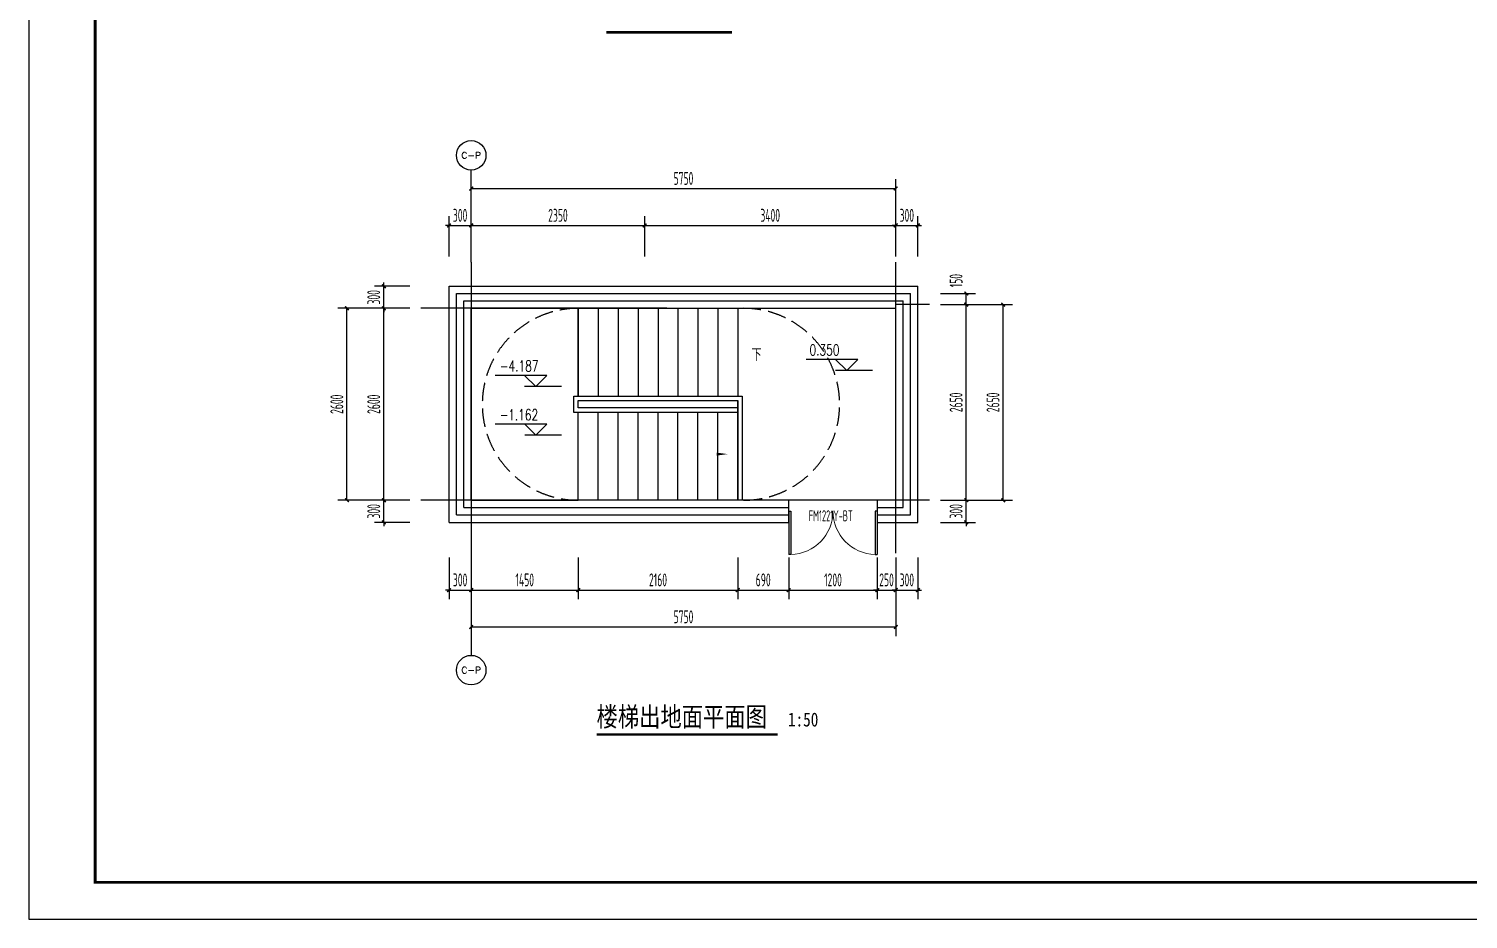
# Model space of a CAD drawing. Extents: x -473190 to 2138458, y -81875 to 2633646.
# Drawn here: x 1264213 to 1283708, y -81875 to -69809 of the extents above; entities that cross this region are included whole.
import ezdxf
from ezdxf.enums import TextEntityAlignment as Align

# ---------------------------------------------------------------- set-up
doc = ezdxf.new("R2010")
doc.units = 0
doc.header["$LTSCALE"] = 1000
doc.linetypes.add('DASH', pattern=[0.35, 0.25, -0.1])
doc.linetypes.add('DOTE', pattern=[2.42, 2, -0.2, 0.02, -0.2])
for name, color, linetype in [('A-DIM_SYMB', 3, 'Continuous'), ('A-PUB_TEXT', 7, 'Continuous'), ('A-STAIR', 3, 'Continuous'), ('AXIS', 3, 'Continuous'), ('AXIS_TEXT', 7, 'Continuous'), ('CURTWALL', 4, 'Continuous'), ('DIM_SYMB', 3, 'Continuous'), ('DOOR_FIRE', 4, 'Continuous'), ('DOOR_FIRE_TEXT', 7, 'Continuous'), ('DOTE', 1, 'DOTE'), ('ECA_TK', 7, 'Continuous'), ('PUB_DIM', 3, 'Continuous'), ('PUB_TEXT', 7, 'Continuous'), ('STAIR', 2, 'Continuous'), ('tk', 7, 'Continuous')]:
    doc.layers.add(name, color=color, linetype=linetype)
doc.styles.add('_TCH_AXIS', font='COMPLEX', dxfattribs={"bigfont": 'GBCBIG'})
doc.styles.add('_TCH_DIM', font='SIMPLEX', dxfattribs={"bigfont": 'GBCBIG'})
doc.styles.add('_TCH_DIM_T3', font='tssdeng.shx', dxfattribs={"width": 0.564706, "bigfont": '@@@tssdchn.shx'})
doc.styles.add('_TCH_WINDOW', font='tssdeng.shx', dxfattribs={"width": 0.8, "height": 3.5, "bigfont": 'tssdchn.shx'})
doc.styles.add('COMPLEX', font='COMPLEX.shx', dxfattribs={"width": 0.65})
doc.styles.add('TYDG_01', font='', dxfattribs={"width": 0.8})
doc.styles.get('TYDG_01').set_extended_font_data('SimSun')
doc.dimstyles.new('_TCH_ARCH&&50', dxfattribs={"dimtxt": 175, "dimasz": 50, "dimexe": 125, "dimexo": 150, "dimgap": 50, "dimtad": 1, "dimdec": 0, "dimzin": 0, "dimdsep": 46, "dimtxsty": '_TCH_DIM_T3', "dimblk": 'ARCHTICK', "dimcen": 0.09, "dimclrt": 7, "dimazin": 2, "dimtfac": 1, "dimtdec": 0, "dimtix": 1, "dimtmove": 2, "dimatfit": 3, "dimfxl": 0, "dimtolj": 1, "dimtzin": 0, "dimarcsym": 0})

# ---------------------------------------------------------------- blocks, each defined once
blk = doc.blocks.new('10B_A1E图框')
at = {"layer": 'ECA_TK'}
blk.add_lwpolyline([(0, 0), (841, 0), (841, 594), (0, 594)], close=True, dxfattribs=at)
at = {"layer": 'ECA_TK', "const_width": 0.8}
blk.add_lwpolyline([(831, 10), (831, 584), (18, 584), (18, 10)], close=True, dxfattribs=at)
blk = doc.blocks.new('_ArchTick')
at = {"color": 0, "linetype": 'ByBlock', "const_width": 0.4}
blk.add_lwpolyline([(-0.5, -0.5), (0.5, 0.5)], dxfattribs=at)
blk = doc.blocks.new('*D2506')
at = {"layer": 'Defpoints', "color": 0, "transparency": 16777216}
for p in [(1270205, -76915), (1275955, -76915), (1275955, -77915)]:
    blk.add_point(p, dxfattribs=at)
at = {"layer": 'PUB_DIM', "color": 0, "lineweight": -2, "transparency": 16777216}
for p, q in [((1270205, -77065), (1270205, -78040)), ((1275955, -77065), (1275955, -78040)), ((1270205, -77915), (1275955, -77915))]:
    blk.add_line(p, q, dxfattribs=at)
at = {"layer": 'PUB_DIM', "color": 0, "lineweight": -2, "transparency": 16777216, "xscale": 50, "yscale": 50, "zscale": 50, "rotation": 180}
blk.add_blockref('_ArchTick', (1270205, -77915), dxfattribs=at)
at = {"layer": 'PUB_DIM', "color": 0, "lineweight": -2, "transparency": 16777216, "xscale": 50, "yscale": 50, "zscale": 50}
blk.add_blockref('_ArchTick', (1275955, -77915), dxfattribs=at)
at = {"layer": 'PUB_DIM', "color": 7, "transparency": 16777216, "insert": (1273080, -77777), "char_height": 175, "attachment_point": 5, "style": '_TCH_DIM_T3'}
blk.add_mtext('\\A1;5750', dxfattribs=at)
blk = doc.blocks.new('*D2507')
at = {"layer": 'Defpoints', "color": 0, "transparency": 16777216}
for p in [(1269905, -76825), (1270205, -76825), (1270205, -77415)]:
    blk.add_point(p, dxfattribs=at)
at = {"layer": 'PUB_DIM', "color": 0, "lineweight": -2, "transparency": 16777216}
for p, q in [((1269905, -76975), (1269905, -77540)), ((1270205, -76975), (1270205, -77540)), ((1269905, -77415), (1269855, -77415)), ((1269905, -77415), (1270205, -77415)), ((1270205, -77415), (1270255, -77415))]:
    blk.add_line(p, q, dxfattribs=at)
at = {"layer": 'PUB_DIM', "color": 0, "lineweight": -2, "transparency": 16777216, "xscale": 50, "yscale": 50, "zscale": 50}
blk.add_blockref('_ArchTick', (1269905, -77415), dxfattribs=at)
at = {"layer": 'PUB_DIM', "color": 0, "lineweight": -2, "transparency": 16777216, "xscale": 50, "yscale": 50, "zscale": 50, "rotation": 180}
blk.add_blockref('_ArchTick', (1270205, -77415), dxfattribs=at)
at = {"layer": 'PUB_DIM', "color": 7, "transparency": 16777216, "insert": (1270055, -77277), "char_height": 175, "attachment_point": 5, "style": '_TCH_DIM_T3'}
blk.add_mtext('\\A1;300', dxfattribs=at)
blk = doc.blocks.new('*D2508')
at = {"layer": 'Defpoints', "color": 0, "transparency": 16777216}
for p in [(1270205, -76825), (1271655, -76825), (1271655, -77415)]:
    blk.add_point(p, dxfattribs=at)
at = {"layer": 'PUB_DIM', "color": 0, "lineweight": -2, "transparency": 16777216}
for p, q in [((1270205, -76975), (1270205, -77540)), ((1271655, -76975), (1271655, -77540)), ((1270205, -77415), (1271655, -77415))]:
    blk.add_line(p, q, dxfattribs=at)
at = {"layer": 'PUB_DIM', "color": 0, "lineweight": -2, "transparency": 16777216, "xscale": 50, "yscale": 50, "zscale": 50, "rotation": 180}
blk.add_blockref('_ArchTick', (1270205, -77415), dxfattribs=at)
at = {"layer": 'PUB_DIM', "color": 0, "lineweight": -2, "transparency": 16777216, "xscale": 50, "yscale": 50, "zscale": 50}
blk.add_blockref('_ArchTick', (1271655, -77415), dxfattribs=at)
at = {"layer": 'PUB_DIM', "color": 7, "transparency": 16777216, "insert": (1270930, -77277), "char_height": 175, "attachment_point": 5, "style": '_TCH_DIM_T3'}
blk.add_mtext('\\A1;1450', dxfattribs=at)
blk = doc.blocks.new('*D2509')
at = {"layer": 'Defpoints', "color": 0, "transparency": 16777216}
for p in [(1271655, -76825), (1273815, -76825), (1273815, -77415)]:
    blk.add_point(p, dxfattribs=at)
at = {"layer": 'PUB_DIM', "color": 0, "lineweight": -2, "transparency": 16777216}
for p, q in [((1271655, -76975), (1271655, -77540)), ((1273815, -76975), (1273815, -77540)), ((1271655, -77415), (1273815, -77415))]:
    blk.add_line(p, q, dxfattribs=at)
at = {"layer": 'PUB_DIM', "color": 0, "lineweight": -2, "transparency": 16777216, "xscale": 50, "yscale": 50, "zscale": 50, "rotation": 180}
blk.add_blockref('_ArchTick', (1271655, -77415), dxfattribs=at)
at = {"layer": 'PUB_DIM', "color": 0, "lineweight": -2, "transparency": 16777216, "xscale": 50, "yscale": 50, "zscale": 50}
blk.add_blockref('_ArchTick', (1273815, -77415), dxfattribs=at)
at = {"layer": 'PUB_DIM', "color": 7, "transparency": 16777216, "insert": (1272735, -77277), "char_height": 175, "attachment_point": 5, "style": '_TCH_DIM_T3'}
blk.add_mtext('\\A1;2160', dxfattribs=at)
blk = doc.blocks.new('*D2510')
at = {"layer": 'Defpoints', "color": 0, "transparency": 16777216}
for p in [(1273815, -76825), (1274505, -76825), (1274505, -77415)]:
    blk.add_point(p, dxfattribs=at)
at = {"layer": 'PUB_DIM', "color": 0, "lineweight": -2, "transparency": 16777216}
for p, q in [((1273815, -76975), (1273815, -77540)), ((1274505, -76975), (1274505, -77540)), ((1273815, -77415), (1274505, -77415))]:
    blk.add_line(p, q, dxfattribs=at)
at = {"layer": 'PUB_DIM', "color": 0, "lineweight": -2, "transparency": 16777216, "xscale": 50, "yscale": 50, "zscale": 50, "rotation": 180}
blk.add_blockref('_ArchTick', (1273815, -77415), dxfattribs=at)
at = {"layer": 'PUB_DIM', "color": 0, "lineweight": -2, "transparency": 16777216, "xscale": 50, "yscale": 50, "zscale": 50}
blk.add_blockref('_ArchTick', (1274505, -77415), dxfattribs=at)
at = {"layer": 'PUB_DIM', "color": 7, "transparency": 16777216, "insert": (1274160, -77277), "char_height": 175, "attachment_point": 5, "style": '_TCH_DIM_T3'}
blk.add_mtext('\\A1;690', dxfattribs=at)
blk = doc.blocks.new('*D2511')
at = {"layer": 'Defpoints', "color": 0, "transparency": 16777216}
for p in [(1274505, -76825), (1275705, -76825), (1275705, -77415)]:
    blk.add_point(p, dxfattribs=at)
at = {"layer": 'PUB_DIM', "color": 0, "lineweight": -2, "transparency": 16777216}
for p, q in [((1274505, -76975), (1274505, -77540)), ((1275705, -76975), (1275705, -77540)), ((1274505, -77415), (1275705, -77415))]:
    blk.add_line(p, q, dxfattribs=at)
at = {"layer": 'PUB_DIM', "color": 0, "lineweight": -2, "transparency": 16777216, "xscale": 50, "yscale": 50, "zscale": 50, "rotation": 180}
blk.add_blockref('_ArchTick', (1274505, -77415), dxfattribs=at)
at = {"layer": 'PUB_DIM', "color": 0, "lineweight": -2, "transparency": 16777216, "xscale": 50, "yscale": 50, "zscale": 50}
blk.add_blockref('_ArchTick', (1275705, -77415), dxfattribs=at)
at = {"layer": 'PUB_DIM', "color": 7, "transparency": 16777216, "insert": (1275105, -77277), "char_height": 175, "attachment_point": 5, "style": '_TCH_DIM_T3'}
blk.add_mtext('\\A1;1200', dxfattribs=at)
blk = doc.blocks.new('*D2512')
at = {"layer": 'Defpoints', "color": 0, "transparency": 16777216}
for p in [(1275705, -76825), (1275955, -76825), (1275955, -77415)]:
    blk.add_point(p, dxfattribs=at)
at = {"layer": 'PUB_DIM', "color": 0, "lineweight": -2, "transparency": 16777216}
for p, q in [((1275705, -76975), (1275705, -77540)), ((1275955, -76975), (1275955, -77540)), ((1275705, -77415), (1275655, -77415)), ((1275705, -77415), (1275955, -77415)), ((1275955, -77415), (1276005, -77415))]:
    blk.add_line(p, q, dxfattribs=at)
at = {"layer": 'PUB_DIM', "color": 0, "lineweight": -2, "transparency": 16777216, "xscale": 50, "yscale": 50, "zscale": 50}
blk.add_blockref('_ArchTick', (1275705, -77415), dxfattribs=at)
at = {"layer": 'PUB_DIM', "color": 0, "lineweight": -2, "transparency": 16777216, "xscale": 50, "yscale": 50, "zscale": 50, "rotation": 180}
blk.add_blockref('_ArchTick', (1275955, -77415), dxfattribs=at)
at = {"layer": 'PUB_DIM', "color": 7, "transparency": 16777216, "insert": (1275830, -77277), "char_height": 175, "attachment_point": 5, "style": '_TCH_DIM_T3'}
blk.add_mtext('\\A1;250', dxfattribs=at)
blk = doc.blocks.new('*D2513')
at = {"layer": 'Defpoints', "color": 0, "transparency": 16777216}
for p in [(1275955, -76825), (1276255, -76825), (1276255, -77415)]:
    blk.add_point(p, dxfattribs=at)
at = {"layer": 'PUB_DIM', "color": 0, "lineweight": -2, "transparency": 16777216}
for p, q in [((1275955, -76975), (1275955, -77540)), ((1276255, -76975), (1276255, -77540)), ((1275955, -77415), (1275905, -77415)), ((1275955, -77415), (1276255, -77415)), ((1276255, -77415), (1276305, -77415))]:
    blk.add_line(p, q, dxfattribs=at)
at = {"layer": 'PUB_DIM', "color": 0, "lineweight": -2, "transparency": 16777216, "xscale": 50, "yscale": 50, "zscale": 50}
blk.add_blockref('_ArchTick', (1275955, -77415), dxfattribs=at)
at = {"layer": 'PUB_DIM', "color": 0, "lineweight": -2, "transparency": 16777216, "xscale": 50, "yscale": 50, "zscale": 50, "rotation": 180}
blk.add_blockref('_ArchTick', (1276255, -77415), dxfattribs=at)
at = {"layer": 'PUB_DIM', "color": 7, "transparency": 16777216, "insert": (1276105, -77277), "char_height": 175, "attachment_point": 5, "style": '_TCH_DIM_T3'}
blk.add_mtext('\\A1;300', dxfattribs=at)
blk = doc.blocks.new('*D2514')
at = {"layer": 'Defpoints', "color": 0, "transparency": 16777216}
for p in [(1275955, -71974), (1270205, -72974), (1275955, -72974)]:
    blk.add_point(p, dxfattribs=at)
at = {"layer": 'PUB_DIM', "color": 0, "lineweight": -2, "transparency": 16777216}
for p, q in [((1270205, -72824), (1270205, -71849)), ((1275955, -72824), (1275955, -71849)), ((1270205, -71974), (1275955, -71974))]:
    blk.add_line(p, q, dxfattribs=at)
at = {"layer": 'PUB_DIM', "color": 0, "lineweight": -2, "transparency": 16777216, "xscale": 50, "yscale": 50, "zscale": 50, "rotation": 180}
blk.add_blockref('_ArchTick', (1270205, -71974), dxfattribs=at)
at = {"layer": 'PUB_DIM', "color": 0, "lineweight": -2, "transparency": 16777216, "xscale": 50, "yscale": 50, "zscale": 50}
blk.add_blockref('_ArchTick', (1275955, -71974), dxfattribs=at)
at = {"layer": 'PUB_DIM', "color": 7, "transparency": 16777216, "insert": (1273080, -71837), "char_height": 175, "attachment_point": 5, "style": '_TCH_DIM_T3'}
blk.add_mtext('\\A1;5750', dxfattribs=at)
blk = doc.blocks.new('*D2515')
at = {"layer": 'Defpoints', "color": 0, "transparency": 16777216}
for p in [(1270205, -72474), (1269905, -73046), (1270205, -73046)]:
    blk.add_point(p, dxfattribs=at)
at = {"layer": 'PUB_DIM', "color": 0, "lineweight": -2, "transparency": 16777216}
for p, q in [((1269905, -72474), (1269855, -72474)), ((1269905, -72896), (1269905, -72349)), ((1269905, -72474), (1270205, -72474)), ((1270205, -72896), (1270205, -72349)), ((1270205, -72474), (1270255, -72474))]:
    blk.add_line(p, q, dxfattribs=at)
at = {"layer": 'PUB_DIM', "color": 0, "lineweight": -2, "transparency": 16777216, "xscale": 50, "yscale": 50, "zscale": 50}
blk.add_blockref('_ArchTick', (1269905, -72474), dxfattribs=at)
at = {"layer": 'PUB_DIM', "color": 0, "lineweight": -2, "transparency": 16777216, "xscale": 50, "yscale": 50, "zscale": 50, "rotation": 180}
blk.add_blockref('_ArchTick', (1270205, -72474), dxfattribs=at)
at = {"layer": 'PUB_DIM', "color": 7, "transparency": 16777216, "insert": (1270055, -72337), "char_height": 175, "attachment_point": 5, "style": '_TCH_DIM_T3'}
blk.add_mtext('\\A1;300', dxfattribs=at)
blk = doc.blocks.new('*D2516')
at = {"layer": 'Defpoints', "color": 0, "transparency": 16777216}
for p in [(1272555, -72474), (1270205, -73046), (1272555, -73046)]:
    blk.add_point(p, dxfattribs=at)
at = {"layer": 'PUB_DIM', "color": 0, "lineweight": -2, "transparency": 16777216}
for p, q in [((1270205, -72896), (1270205, -72349)), ((1270205, -72474), (1272555, -72474)), ((1272555, -72896), (1272555, -72349))]:
    blk.add_line(p, q, dxfattribs=at)
at = {"layer": 'PUB_DIM', "color": 0, "lineweight": -2, "transparency": 16777216, "xscale": 50, "yscale": 50, "zscale": 50, "rotation": 180}
blk.add_blockref('_ArchTick', (1270205, -72474), dxfattribs=at)
at = {"layer": 'PUB_DIM', "color": 0, "lineweight": -2, "transparency": 16777216, "xscale": 50, "yscale": 50, "zscale": 50}
blk.add_blockref('_ArchTick', (1272555, -72474), dxfattribs=at)
at = {"layer": 'PUB_DIM', "color": 7, "transparency": 16777216, "insert": (1271380, -72337), "char_height": 175, "attachment_point": 5, "style": '_TCH_DIM_T3'}
blk.add_mtext('\\A1;2350', dxfattribs=at)
blk = doc.blocks.new('*D2517')
at = {"layer": 'Defpoints', "color": 0, "transparency": 16777216}
for p in [(1275955, -72474), (1272555, -73046), (1275955, -73046)]:
    blk.add_point(p, dxfattribs=at)
at = {"layer": 'PUB_DIM', "color": 0, "lineweight": -2, "transparency": 16777216}
for p, q in [((1272555, -72896), (1272555, -72349)), ((1272555, -72474), (1275955, -72474)), ((1275955, -72896), (1275955, -72349))]:
    blk.add_line(p, q, dxfattribs=at)
at = {"layer": 'PUB_DIM', "color": 0, "lineweight": -2, "transparency": 16777216, "xscale": 50, "yscale": 50, "zscale": 50, "rotation": 180}
blk.add_blockref('_ArchTick', (1272555, -72474), dxfattribs=at)
at = {"layer": 'PUB_DIM', "color": 0, "lineweight": -2, "transparency": 16777216, "xscale": 50, "yscale": 50, "zscale": 50}
blk.add_blockref('_ArchTick', (1275955, -72474), dxfattribs=at)
at = {"layer": 'PUB_DIM', "color": 7, "transparency": 16777216, "insert": (1274255, -72337), "char_height": 175, "attachment_point": 5, "style": '_TCH_DIM_T3'}
blk.add_mtext('\\A1;3400', dxfattribs=at)
blk = doc.blocks.new('*D2518')
at = {"layer": 'Defpoints', "color": 0, "transparency": 16777216}
for p in [(1276255, -72474), (1275955, -73046), (1276255, -73046)]:
    blk.add_point(p, dxfattribs=at)
at = {"layer": 'PUB_DIM', "color": 0, "lineweight": -2, "transparency": 16777216}
for p, q in [((1275955, -72474), (1275905, -72474)), ((1275955, -72896), (1275955, -72349)), ((1275955, -72474), (1276255, -72474)), ((1276255, -72896), (1276255, -72349)), ((1276255, -72474), (1276305, -72474))]:
    blk.add_line(p, q, dxfattribs=at)
at = {"layer": 'PUB_DIM', "color": 0, "lineweight": -2, "transparency": 16777216, "xscale": 50, "yscale": 50, "zscale": 50}
blk.add_blockref('_ArchTick', (1275955, -72474), dxfattribs=at)
at = {"layer": 'PUB_DIM', "color": 0, "lineweight": -2, "transparency": 16777216, "xscale": 50, "yscale": 50, "zscale": 50, "rotation": 180}
blk.add_blockref('_ArchTick', (1276255, -72474), dxfattribs=at)
at = {"layer": 'PUB_DIM', "color": 7, "transparency": 16777216, "insert": (1276105, -72337), "char_height": 175, "attachment_point": 5, "style": '_TCH_DIM_T3'}
blk.add_mtext('\\A1;300', dxfattribs=at)
blk = doc.blocks.new('*D2519')
at = {"layer": 'Defpoints', "color": 0, "transparency": 16777216}
for p in [(1276410, -73547), (1277410, -73547), (1276410, -76197)]:
    blk.add_point(p, dxfattribs=at)
at = {"layer": 'PUB_DIM', "color": 0, "lineweight": -2, "transparency": 16777216}
for p, q in [((1276560, -73547), (1277535, -73547)), ((1277410, -76197), (1277410, -73547)), ((1276560, -76197), (1277535, -76197))]:
    blk.add_line(p, q, dxfattribs=at)
at = {"layer": 'PUB_DIM', "color": 0, "lineweight": -2, "transparency": 16777216, "xscale": 50, "yscale": 50, "zscale": 50}
for p, rotation in [((1277410, -73547), 90), ((1277410, -76197), 270)]:
    blk.add_blockref('_ArchTick', p, dxfattribs=dict(at, rotation=rotation))
at = {"layer": 'PUB_DIM', "color": 7, "transparency": 16777216, "insert": (1277272, -74872), "char_height": 175, "attachment_point": 5, "rotation": 90, "style": '_TCH_DIM_T3'}
blk.add_mtext('\\A1;2650', dxfattribs=at)
blk = doc.blocks.new('*D2520')
at = {"layer": 'Defpoints', "color": 0, "transparency": 16777216}
for p in [(1276410, -76197), (1276910, -76197), (1276410, -76497)]:
    blk.add_point(p, dxfattribs=at)
at = {"layer": 'PUB_DIM', "color": 0, "lineweight": -2, "transparency": 16777216}
for p, q in [((1276560, -76197), (1277035, -76197)), ((1276910, -76197), (1276910, -76147)), ((1276910, -76497), (1276910, -76197)), ((1276560, -76497), (1277035, -76497)), ((1276910, -76497), (1276910, -76547))]:
    blk.add_line(p, q, dxfattribs=at)
at = {"layer": 'PUB_DIM', "color": 0, "lineweight": -2, "transparency": 16777216, "xscale": 50, "yscale": 50, "zscale": 50}
for p, rotation in [((1276910, -76197), 270), ((1276910, -76497), 90)]:
    blk.add_blockref('_ArchTick', p, dxfattribs=dict(at, rotation=rotation))
at = {"layer": 'PUB_DIM', "color": 7, "transparency": 16777216, "insert": (1276772, -76347), "char_height": 175, "attachment_point": 5, "rotation": 90, "style": '_TCH_DIM_T3'}
blk.add_mtext('\\A1;300', dxfattribs=at)
blk = doc.blocks.new('*D2521')
at = {"layer": 'Defpoints', "color": 0, "transparency": 16777216}
for p in [(1276410, -73547), (1276910, -73547), (1276410, -76197)]:
    blk.add_point(p, dxfattribs=at)
at = {"layer": 'PUB_DIM', "color": 0, "lineweight": -2, "transparency": 16777216}
for p, q in [((1276560, -73547), (1277035, -73547)), ((1276910, -76197), (1276910, -73547)), ((1276560, -76197), (1277035, -76197))]:
    blk.add_line(p, q, dxfattribs=at)
at = {"layer": 'PUB_DIM', "color": 0, "lineweight": -2, "transparency": 16777216, "xscale": 50, "yscale": 50, "zscale": 50}
for p, rotation in [((1276910, -73547), 90), ((1276910, -76197), 270)]:
    blk.add_blockref('_ArchTick', p, dxfattribs=dict(at, rotation=rotation))
at = {"layer": 'PUB_DIM', "color": 7, "transparency": 16777216, "insert": (1276772, -74872), "char_height": 175, "attachment_point": 5, "rotation": 90, "style": '_TCH_DIM_T3'}
blk.add_mtext('\\A1;2650', dxfattribs=at)
blk = doc.blocks.new('*D2522')
at = {"layer": 'Defpoints', "color": 0, "transparency": 16777216}
for p in [(1276410, -73397), (1276910, -73397), (1276410, -73547)]:
    blk.add_point(p, dxfattribs=at)
at = {"layer": 'PUB_DIM', "color": 0, "lineweight": -2, "transparency": 16777216}
for p, q in [((1276560, -73397), (1277035, -73397)), ((1276910, -73547), (1276910, -73397)), ((1276560, -73547), (1277035, -73547))]:
    blk.add_line(p, q, dxfattribs=at)
at = {"layer": 'PUB_DIM', "color": 0, "lineweight": -2, "transparency": 16777216, "xscale": 50, "yscale": 50, "zscale": 50}
for p, rotation in [((1276910, -73397), 90), ((1276910, -73547), 270)]:
    blk.add_blockref('_ArchTick', p, dxfattribs=dict(at, rotation=rotation))
at = {"layer": 'PUB_DIM', "color": 7, "transparency": 16777216, "insert": (1276772, -73222), "char_height": 175, "attachment_point": 5, "rotation": 90, "style": '_TCH_DIM_T3'}
blk.add_mtext('\\A1;150', dxfattribs=at)
blk = doc.blocks.new('*D2523')
at = {"layer": 'Defpoints', "color": 0, "transparency": 16777216}
for p in [(1268522, -73597), (1269522, -73597), (1269522, -76197)]:
    blk.add_point(p, dxfattribs=at)
at = {"layer": 'PUB_DIM', "color": 0, "lineweight": -2, "transparency": 16777216}
for p, q in [((1269372, -73597), (1268397, -73597)), ((1268522, -76197), (1268522, -73597)), ((1269372, -76197), (1268397, -76197))]:
    blk.add_line(p, q, dxfattribs=at)
at = {"layer": 'PUB_DIM', "color": 0, "lineweight": -2, "transparency": 16777216, "xscale": 50, "yscale": 50, "zscale": 50}
for p, rotation in [((1268522, -73597), 90), ((1268522, -76197), 270)]:
    blk.add_blockref('_ArchTick', p, dxfattribs=dict(at, rotation=rotation))
at = {"layer": 'PUB_DIM', "color": 7, "transparency": 16777216, "insert": (1268385, -74897), "char_height": 175, "attachment_point": 5, "rotation": 90, "style": '_TCH_DIM_T3'}
blk.add_mtext('\\A1;2600', dxfattribs=at)
blk = doc.blocks.new('*D2524')
at = {"layer": 'Defpoints', "color": 0, "transparency": 16777216}
for p in [(1269022, -73297), (1269522, -73297), (1269522, -73597)]:
    blk.add_point(p, dxfattribs=at)
at = {"layer": 'PUB_DIM', "color": 0, "lineweight": -2, "transparency": 16777216}
for p, q in [((1269372, -73297), (1268897, -73297)), ((1269022, -73297), (1269022, -73247)), ((1269022, -73597), (1269022, -73297)), ((1269372, -73597), (1268897, -73597)), ((1269022, -73597), (1269022, -73647))]:
    blk.add_line(p, q, dxfattribs=at)
at = {"layer": 'PUB_DIM', "color": 0, "lineweight": -2, "transparency": 16777216, "xscale": 50, "yscale": 50, "zscale": 50}
for p, rotation in [((1269022, -73297), 270), ((1269022, -73597), 90)]:
    blk.add_blockref('_ArchTick', p, dxfattribs=dict(at, rotation=rotation))
at = {"layer": 'PUB_DIM', "color": 7, "transparency": 16777216, "insert": (1268885, -73447), "char_height": 175, "attachment_point": 5, "rotation": 90, "style": '_TCH_DIM_T3'}
blk.add_mtext('\\A1;300', dxfattribs=at)
blk = doc.blocks.new('*D2525')
at = {"layer": 'Defpoints', "color": 0, "transparency": 16777216}
for p in [(1269022, -73597), (1269522, -73597), (1269522, -76197)]:
    blk.add_point(p, dxfattribs=at)
at = {"layer": 'PUB_DIM', "color": 0, "lineweight": -2, "transparency": 16777216}
for p, q in [((1269372, -73597), (1268897, -73597)), ((1269022, -76197), (1269022, -73597)), ((1269372, -76197), (1268897, -76197))]:
    blk.add_line(p, q, dxfattribs=at)
at = {"layer": 'PUB_DIM', "color": 0, "lineweight": -2, "transparency": 16777216, "xscale": 50, "yscale": 50, "zscale": 50}
for p, rotation in [((1269022, -73597), 90), ((1269022, -76197), 270)]:
    blk.add_blockref('_ArchTick', p, dxfattribs=dict(at, rotation=rotation))
at = {"layer": 'PUB_DIM', "color": 7, "transparency": 16777216, "insert": (1268885, -74897), "char_height": 175, "attachment_point": 5, "rotation": 90, "style": '_TCH_DIM_T3'}
blk.add_mtext('\\A1;2600', dxfattribs=at)
blk = doc.blocks.new('*D2526')
at = {"layer": 'Defpoints', "color": 0, "transparency": 16777216}
for p in [(1269022, -76197), (1269522, -76197), (1269522, -76497)]:
    blk.add_point(p, dxfattribs=at)
at = {"layer": 'PUB_DIM', "color": 0, "lineweight": -2, "transparency": 16777216}
for p, q in [((1269372, -76197), (1268897, -76197)), ((1269022, -76197), (1269022, -76147)), ((1269022, -76497), (1269022, -76197)), ((1269372, -76497), (1268897, -76497)), ((1269022, -76497), (1269022, -76547))]:
    blk.add_line(p, q, dxfattribs=at)
at = {"layer": 'PUB_DIM', "color": 0, "lineweight": -2, "transparency": 16777216, "xscale": 50, "yscale": 50, "zscale": 50}
for p, rotation in [((1269022, -76197), 270), ((1269022, -76497), 90)]:
    blk.add_blockref('_ArchTick', p, dxfattribs=dict(at, rotation=rotation))
at = {"layer": 'PUB_DIM', "color": 7, "transparency": 16777216, "insert": (1268885, -76347), "char_height": 175, "attachment_point": 5, "rotation": 90, "style": '_TCH_DIM_T3'}
blk.add_mtext('\\A1;300', dxfattribs=at)
blk = doc.blocks.new('$DorLib2D$00000002')
for p, q in [((-0.5, 0), (-0.5, 0.4875)), ((-0.475, 0.4875), (-0.5, 0.4875)), ((-0.475, 0), (-0.475, 0.4875)), ((0.475, 0), (0.475, 0.4875)), ((0.475, 0.4875), (0.5, 0.4875)), ((0.5, 0), (0.5, 0.4875)), ((-0.5, 0), (-0.475, 0)), ((0.5, 0), (0.475, 0))]:
    blk.add_line(p, q)
at = {"lineweight": 13}
for centre, start, end in [((-0.4875, 0), 0, 88.53072), ((0.4875, 0), 91.46928, 180)]:
    blk.add_arc(centre, 0.4875, start, end, dxfattribs=at)
blk = doc.blocks.new('_AXISO')
blk.add_circle((0, 0), 0.5)
at = {"layer": 'AXIS_TEXT', "style": 'COMPLEX', "width": 1.041667}
blk.add_attdef('A', text='', height=0.56, dxfattribs=at).set_placement((-0.25, -0.28), (0.25, -0.28), align=Align.FIT)

msp = doc.modelspace()

# ---------------------------------------------------------------- linework, layer by layer
msp.add_line((1276409.9, -76197.3), (1269522.2, -76197.3))
at = {"layer": 'A-DIM_SYMB'}
msp.add_lwpolyline([(1273950, -74222.3, 0, 0, 0), (1270930, -74222.3, 0, 0, 0), (1270930, -75572.3, 0, 0, 0), (1273680, -75572.3, 0, 40, 0), (1273530, -75572.3, 0, 0, 0)], format="xyseb", dxfattribs=at)
at = {"layer": 'A-STAIR'}
for p, q in [((1271655, -73597.3), (1270205, -73597.3)), ((1270205, -73597.3), (1270205, -76197.3)), ((1271655, -73597.3), (1273815, -73597.3)), ((1271655, -73597.3), (1271655, -74787.3)), ((1271655, -74787.3), (1271655, -73597.3)), ((1271925, -73597.3), (1271925, -74787.3)), ((1272195, -73597.3), (1272195, -74787.3)), ((1272465, -73597.3), (1272465, -74787.3)), ((1272735, -73597.3), (1272735, -74787.3)), ((1273005, -73597.3), (1273005, -74787.3)), ((1273275, -73597.3), (1273275, -74787.3)), ((1273545, -73597.3), (1273545, -74787.3)), ((1273815, -73597.3), (1273815, -74787.3)), ((1271595, -75007.3), (1271595, -74787.3)), ((1271595, -74787.3), (1273875, -74787.3)), ((1271655, -74847.3), (1273815, -74847.3)), ((1271655, -74947.3), (1271655, -74847.3)), ((1271655, -74847.3), (1273815, -74847.3)), ((1271655, -74947.3), (1271655, -74847.3)), ((1273815, -74847.3), (1273815, -76197.3)), ((1273815, -74947.3), (1273815, -74847.3)), ((1273875, -74787.3), (1273875, -76197.3)), ((1273815, -75007.3), (1271595, -75007.3)), ((1273815, -74947.3), (1271655, -74947.3)), ((1273815, -74947.3), (1271655, -74947.3)), ((1271655, -76197.3), (1271655, -75007.3)), ((1271655, -76197.3), (1271655, -75007.3)), ((1271925, -76197.3), (1271925, -75007.3)), ((1272195, -76197.3), (1272195, -75007.3)), ((1272465, -76197.3), (1272465, -75007.3)), ((1272735, -76197.3), (1272735, -75007.3)), ((1273005, -76197.3), (1273005, -75007.3)), ((1273275, -76197.3), (1273275, -75007.3)), ((1273545, -76197.3), (1273545, -75007.3)), ((1273815, -75007.3), (1273815, -74947.3)), ((1273815, -75007.3), (1273815, -74947.3)), ((1273815, -76197.3), (1273815, -75007.3)), ((1270205, -76197.3), (1271655, -76197.3)), ((1273815, -76197.3), (1271655, -76197.3)), ((1273875, -76197.3), (1273815, -76197.3))]:
    msp.add_line(p, q, dxfattribs=at)
at = {"layer": 'AXIS'}
for p, q in [((1270205, -72974), (1270205, -71724)), ((1270205, -76914.8), (1270205, -78299.4))]:
    msp.add_line(p, q, dxfattribs=at)
at = {"layer": 'CURTWALL'}
for p, q in [((1269905, -76497.3), (1269905, -73297.3)), ((1269905, -73297.3), (1276255, -73297.3)), ((1276255, -76497.3), (1276255, -73297.3)), ((1270005, -76397.3), (1270005, -73397.3)), ((1270005, -73397.3), (1276155, -73397.3)), ((1276155, -76397.3), (1276155, -73397.3)), ((1270105, -76297.3), (1270105, -73497.3)), ((1270105, -73497.3), (1276055, -73497.3)), ((1270205, -76197.3), (1270205, -73597.3)), ((1270205, -73597.3), (1275955, -73597.3)), ((1275955, -76197.3), (1275955, -73597.3)), ((1276055, -76297.3), (1276055, -73497.3)), ((1274505, -76197.3), (1270205, -76197.3)), ((1274505, -76497.3), (1274505, -76197.3)), ((1275955, -76197.3), (1275705, -76197.3)), ((1275705, -76197.3), (1275705, -76497.3)), ((1270005, -76397.3), (1274505, -76397.3)), ((1270105, -76297.3), (1274505, -76297.3)), ((1275705, -76297.3), (1276055, -76297.3)), ((1275705, -76397.3), (1276155, -76397.3)), ((1269905, -76497.3), (1274505, -76497.3)), ((1275705, -76497.3), (1276255, -76497.3))]:
    msp.add_line(p, q, dxfattribs=at)
at = {"layer": 'DIM_SYMB', "lineweight": -3, "const_width": 35}
for points in [[(1272035.4, -69856.5), (1273737, -69856.5)], [(1271902.6, -79371.7), (1274355.5, -79371.7)]]:
    msp.add_lwpolyline(points, dxfattribs=at)
at = {"layer": 'DOTE'}
for p, q in [((1270205, -72974), (1270205, -76914.8)), ((1275955, -76914.8), (1275955, -72974)), ((1272855, -73597.3), (1269522.2, -73597.3)), ((1276409.9, -73547.3), (1275955, -73547.3)), ((1276409.9, -76197.3), (1269522.2, -76197.3))]:
    msp.add_line(p, q, dxfattribs=at)
at = {"layer": 'PUB_DIM'}
for p, q in [((1275441, -74289), (1274741, -74289)), ((1275291, -74439), (1275141, -74289)), ((1275641, -74439), (1275141, -74439)), ((1275291, -74439), (1275441, -74289)), ((1271228.6, -74505.6), (1270528.6, -74505.6)), ((1271078.6, -74655.6), (1270928.6, -74505.6)), ((1271428.6, -74655.6), (1270928.6, -74655.6)), ((1271078.6, -74655.6), (1271228.6, -74505.6)), ((1271229.5, -75166.9), (1270529.5, -75166.9)), ((1271079.5, -75316.9), (1270929.5, -75166.9)), ((1271079.5, -75316.9), (1271229.5, -75166.9)), ((1271429.5, -75316.9), (1270929.5, -75316.9))]:
    msp.add_line(p, q, dxfattribs=at)
at = {"layer": 'STAIR', "color": 9, "linetype": 'DASH'}
for centre, start, end in [((1271655, -74897.3), 90, 270), ((1273895, -74897.3), 270, 90), ((1273895, -74897.3), 270, 90)]:
    msp.add_arc(centre, 1300, start, end, dxfattribs=at)

# ---------------------------------------------------------------- block references
at = {"layer": 'AXIS'}
ref = msp.add_blockref('_AXISO', (1270205, -71524), dxfattribs=dict(at, xscale=400, yscale=400, zscale=400))
ref.add_attrib('A', 'C-P', dxfattribs={"layer": 'AXIS_TEXT', "height": 87.3, "style": '_TCH_AXIS'}).set_placement((1270072, -71567.7), (1270338, -71567.7), align=Align.FIT)
ref = msp.add_blockref('_AXISO', (1270205, -78499.4), dxfattribs=dict(at, xscale=400, yscale=400, zscale=400))
ref.add_attrib('A', 'C-P', dxfattribs={"layer": 'AXIS_TEXT', "height": 87.3, "style": '_TCH_AXIS'}).set_placement((1270072, -78543), (1270338, -78543), align=Align.FIT)
at = {"layer": 'DOOR_FIRE'}
ref = msp.add_blockref('$DorLib2D$00000002', (1275105, -76347.3), dxfattribs=dict(at, xscale=1200, yscale=-1200, zscale=300, rotation=4.024113906163131e-11))
ref.add_attrib('A', 'FM1221Y-BT', (1274777.1, -76482.2), dxfattribs={"layer": 'DOOR_FIRE_TEXT', "height": 148.75, "style": '_TCH_WINDOW', "width": 0.564706})
at = {"layer": 'tk', "xscale": 50, "yscale": 50, "zscale": 50}
msp.add_blockref('10B_A1E图框', (1264213.1, -81874.7), dxfattribs=at)

# ---------------------------------------------------------------- texts
at = {"layer": 'A-PUB_TEXT', "style": '_TCH_DIM'}
msp.add_text('下', height=168.8, dxfattribs=at).set_placement((1274002.5, -74309.8))
at = {"layer": 'PUB_TEXT'}
for s, height, style, width, p in [('0.350', 148.75, '_TCH_DIM', 0.705882, (1274789, -74236.5)), ('-4.187', 148.75, '_TCH_DIM', 0.705882, (1270593.1, -74453.1)), ('-1.162', 148.75, '_TCH_DIM', 0.705882, (1270591, -75114.4)), ('楼梯出地面平面图', 264.35, 'TYDG_01', 0.8, (1271902.6, -79263.3)), ('1:50', 188.82, 'TYDG_01', 0.8, (1274495.5, -79263.3))]:
    msp.add_text(s, height=height, dxfattribs=dict(at, style=style, width=width)).set_placement(p)

# ---------------------------------------------------------------- dimensions: what is measured, and where the dimension line sits
at = {"layer": 'PUB_DIM'}
for p1, p2, distance, picture, middle in [((1270205, -72974), (1275955, -72974), 1000, '*D2514', (1273080, -71836.5)), ((1269905, -73045.7), (1270205, -73045.7), 571.7, '*D2515', (1270055, -72336.5)), ((1270205, -73045.7), (1272555, -73045.7), 571.7, '*D2516', (1271380, -72336.5)), ((1272555, -73045.7), (1275955, -73045.7), 571.7, '*D2517', (1274255, -72336.5)), ((1275955, -73045.7), (1276255, -73045.7), 571.7, '*D2518', (1276105, -72336.5)), ((1269522.2, -73597.3), (1269522.2, -73297.3), 500, '*D2524', (1268884.7, -73447.3)), ((1269522.2, -76197.3), (1269522.2, -73597.3), 1000, '*D2523', (1268384.7, -74897.3)), ((1269522.2, -76197.3), (1269522.2, -73597.3), 500, '*D2525', (1268884.7, -74897.3)), ((1276409.9, -76197.3), (1276409.9, -73547.3), -1000, '*D2519', (1277272.4, -74872.3)), ((1276409.9, -76197.3), (1276409.9, -73547.3), -500, '*D2521', (1276772.4, -74872.3)), ((1269522.2, -76497.3), (1269522.2, -76197.3), 500, '*D2526', (1268884.7, -76347.3)), ((1276409.9, -76497.3), (1276409.9, -76197.3), -500, '*D2520', (1276772.4, -76347.3)), ((1269905, -76825.1), (1270205, -76825.1), -589.7, '*D2507', (1270055, -77277.3)), ((1270205, -76825.1), (1271655, -76825.1), -589.7, '*D2508', (1270930, -77277.3)), ((1270205, -76914.8), (1275955, -76914.8), -1000, '*D2506', (1273080, -77777.3)), ((1271655, -76825.1), (1273815, -76825.1), -589.7, '*D2509', (1272735, -77277.3)), ((1273815, -76825.1), (1274505, -76825.1), -589.7, '*D2510', (1274160, -77277.3)), ((1274505, -76825.1), (1275705, -76825.1), -589.7, '*D2511', (1275105, -77277.3)), ((1275705, -76825.1), (1275955, -76825.1), -589.7, '*D2512', (1275830, -77277.3)), ((1275955, -76825.1), (1276255, -76825.1), -589.7, '*D2513', (1276105, -77277.3))]:
    dim = msp.add_aligned_dim(p1=p1, p2=p2, distance=distance, dimstyle='_TCH_ARCH&&50', dxfattribs=at)
    dim.commit()
    dim.dimension.update_dxf_attribs({"geometry": picture, "text_midpoint": middle})
dim = msp.add_linear_dim(base=(1276909.9, -73397.3), p1=(1276409.9, -73547.3), p2=(1276409.9, -73397.3), angle=90, dimstyle='_TCH_ARCH&&50', dxfattribs=at)
dim.commit()
dim.dimension.update_dxf_attribs({"geometry": '*D2522', "text_midpoint": (1276772.4, -73222.3), "dimtype": 129})

doc.saveas('drawing.dxf')
